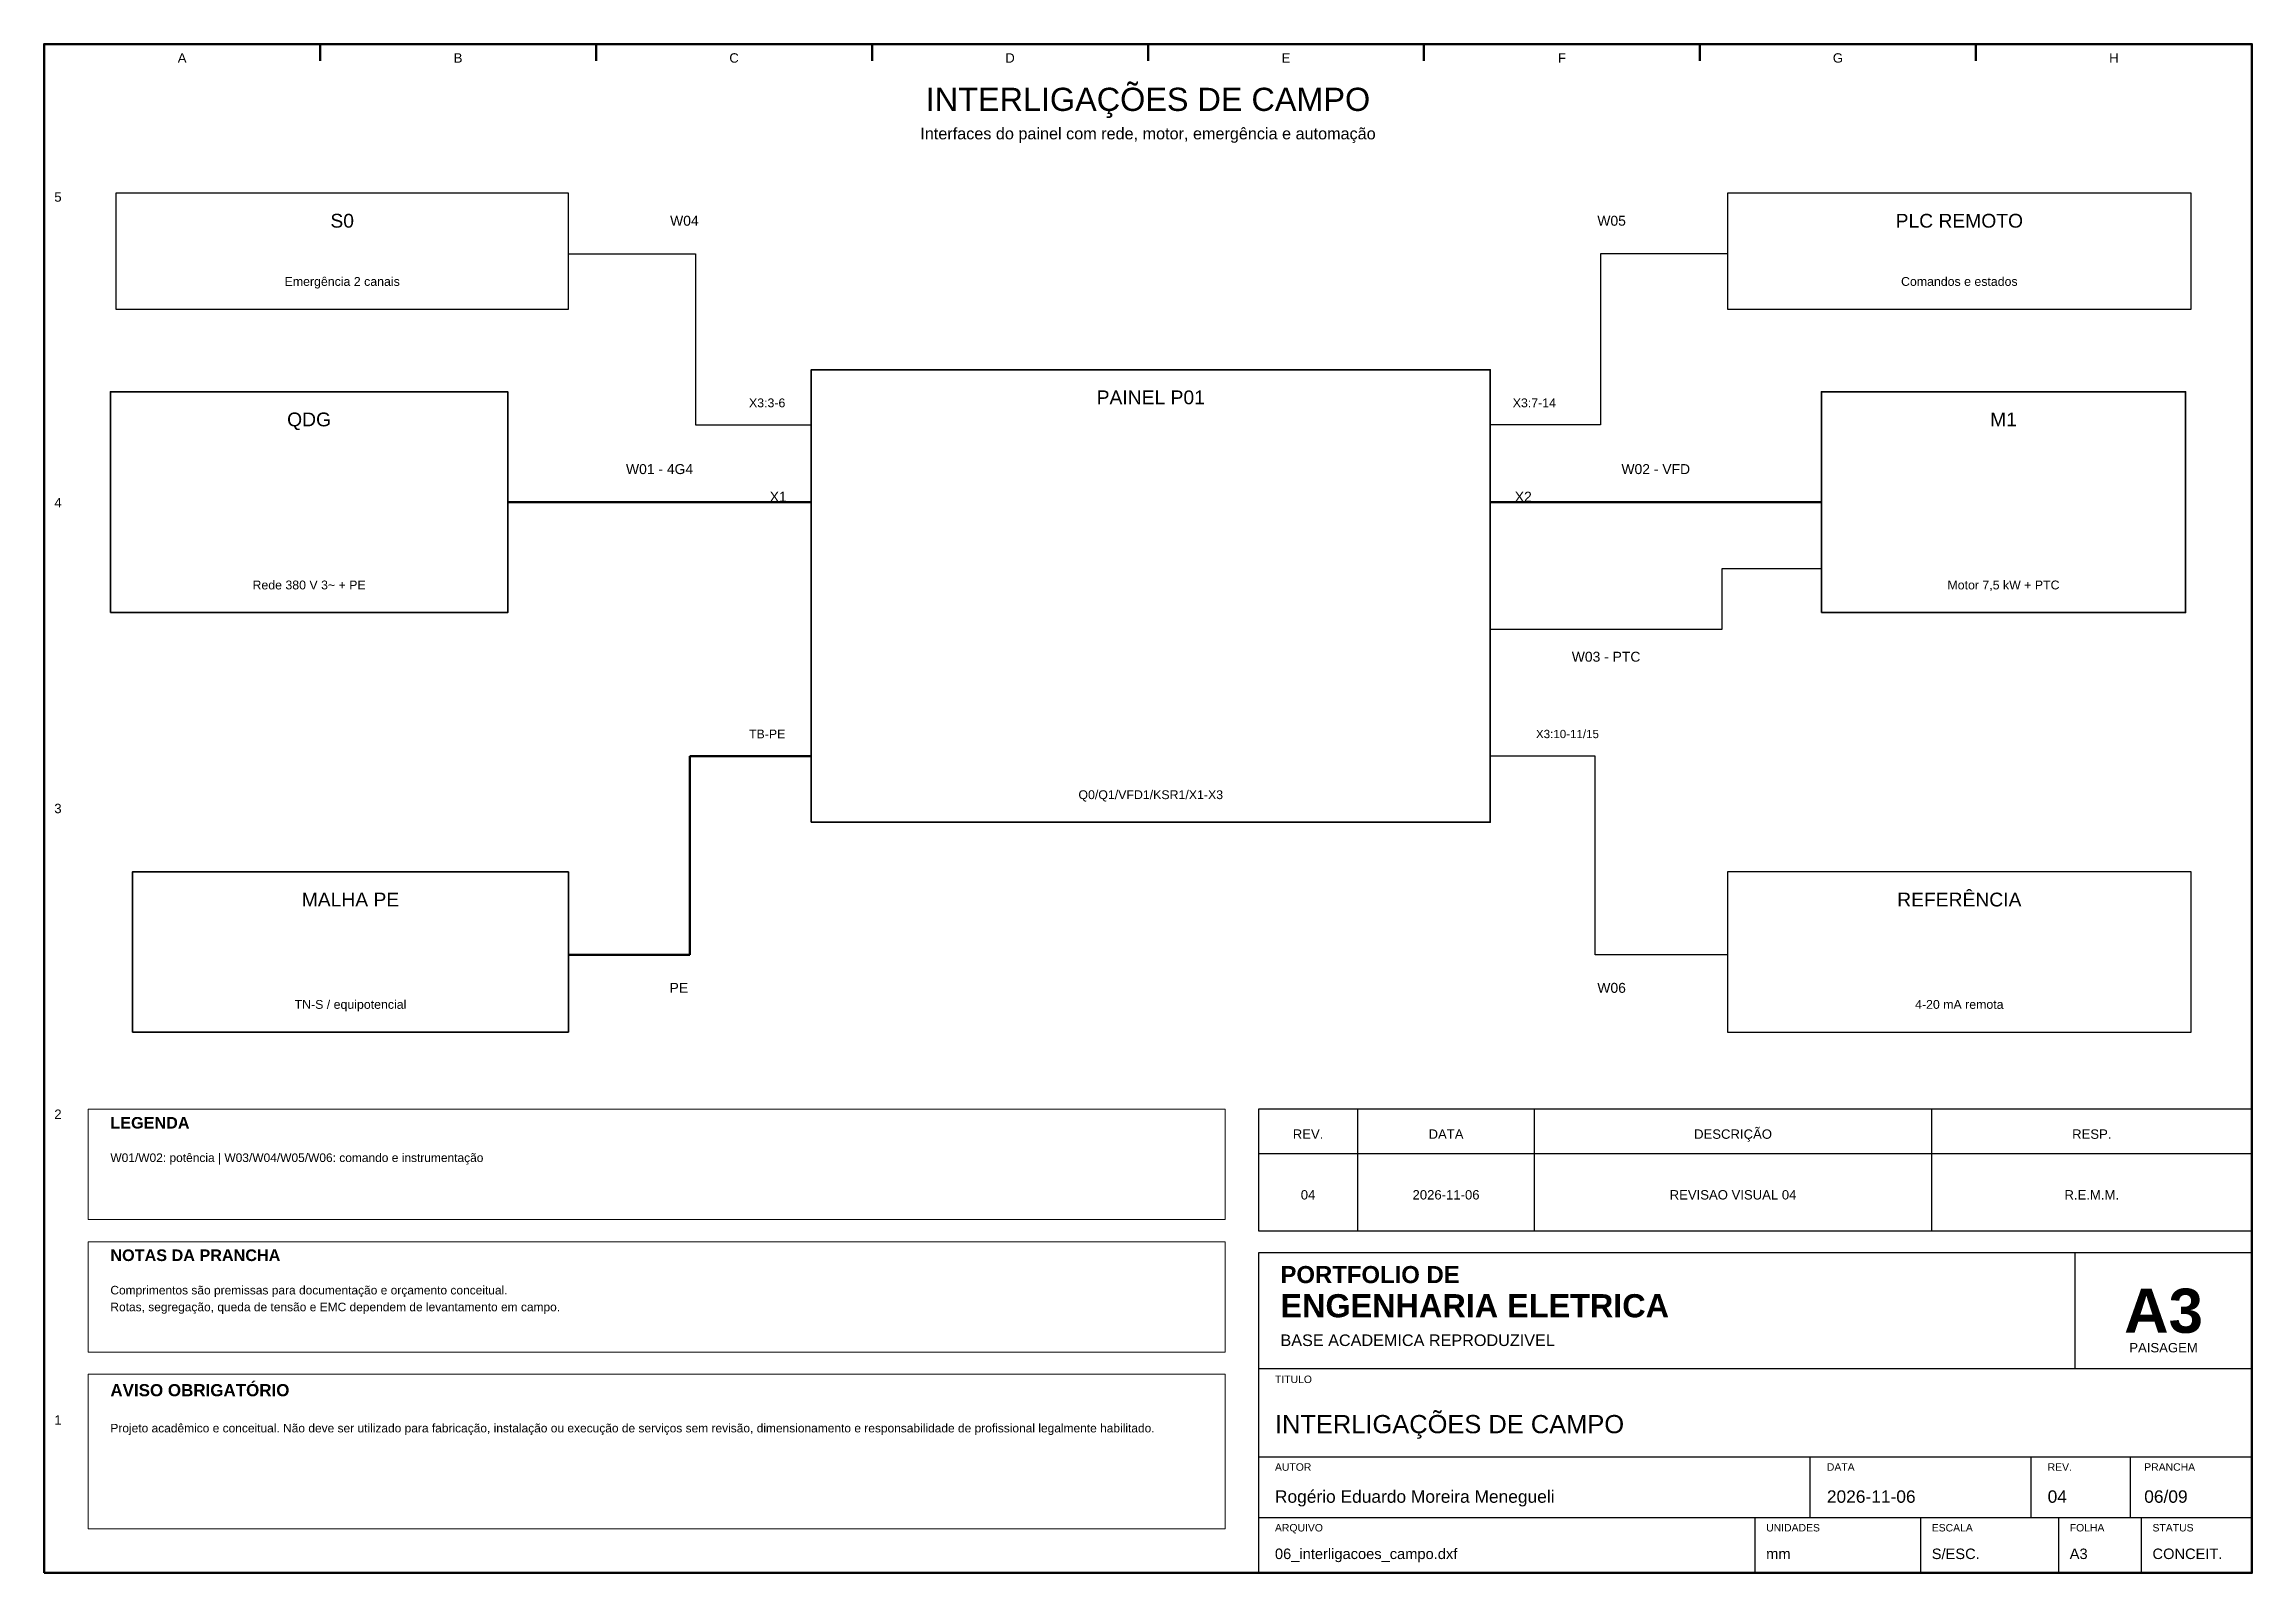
# Model space of a CAD drawing. Header units: millimetres. Extents: x 10 to 410, y 10 to 287.
import ezdxf
from ezdxf.enums import TextEntityAlignment as Align

# ---------------------------------------------------------------- set-up
doc = ezdxf.new("R2010")
doc.units = ezdxf.units.MM
for name, color, linetype, lineweight in [('00_MOLDURA', 7, 'CONTINUOUS', 50), ('01_CARIMBO', 7, 'CONTINUOUS', 25), ('02_TEXTO', 7, 'CONTINUOUS', 18), ('04_EQUIPAMENTOS', 32, 'CONTINUOUS', 35), ('05_POTENCIA', 12, 'CONTINUOUS', 50), ('06_COMANDO', 94, 'CONTINUOUS', 25), ('07_INSTRUMENTACAO', 202, 'CONTINUOUS', 25), ('08_CABOS', 124, 'CONTINUOUS', 35), ('09_BORNES', 145, 'CONTINUOUS', 25), ('12_LEGENDA', 7, 'CONTINUOUS', 18), ('13_NOTAS', 7, 'CONTINUOUS', 18)]:
    doc.layers.add(name, color=color, linetype=linetype, lineweight=lineweight)
doc.styles.add('PORTFOLIO_TEXTO', font='arial.ttf')
doc.styles.add('PORTFOLIO_TITULO', font='arialbd.ttf', dxfattribs={"width": 0.92})

# ---------------------------------------------------------------- blocks, each defined once
blk = doc.blocks.new('CARIMBO_A3')
at = {"layer": '01_CARIMBO'}
for p, q in [((148, 37), (148, 58)), ((0, 37), (180, 37)), ((0, 21), (180, 21)), ((100, 10), (100, 21)), ((140, 10), (140, 21)), ((158, 10), (158, 21)), ((0, 10), (180, 10)), ((90, 0), (90, 10)), ((120, 0), (120, 10)), ((145, 0), (145, 10)), ((160, 0), (160, 10))]:
    blk.add_line(p, q, dxfattribs=at)
blk.add_lwpolyline([(0, 0), (180, 0), (180, 58), (0, 58)], close=True, dxfattribs=at)
at = {"layer": '01_CARIMBO', "style": 'PORTFOLIO_TEXTO'}
for s, p in [('TITULO', (3, 34.4)), ('AUTOR', (3, 18.5)), ('DATA', (103, 18.5)), ('REV.', (143, 18.5)), ('PRANCHA', (160.5, 18.5)), ('ARQUIVO', (3, 7.5)), ('UNIDADES', (92, 7.5)), ('ESCALA', (122, 7.5)), ('FOLHA', (147, 7.5)), ('STATUS', (162, 7.5))]:
    blk.add_text(s, height=1.35, dxfattribs=at).set_placement(p)
at = {"layer": '02_TEXTO'}
for s, height, style, p in [('PORTFOLIO DE', 3.1, 'PORTFOLIO_TITULO', (4, 52.5)), ('ENGENHARIA ELETRICA', 4.2, 'PORTFOLIO_TITULO', (4, 46.3)), ('BASE ACADEMICA REPRODUZIVEL', 2.1, 'PORTFOLIO_TEXTO', (4, 41.1))]:
    blk.add_text(s, height=height, dxfattribs=dict(at, style=style)).set_placement(p)
for s, height, style, p in [('A3', 8, 'PORTFOLIO_TITULO', (164, 47.5)), ('PAISAGEM', 1.7, 'PORTFOLIO_TEXTO', (164, 40.8))]:
    blk.add_text(s, height=height, dxfattribs=dict(at, style=style)).set_placement(p, align=Align.MIDDLE_CENTER)
at = {"layer": '02_TEXTO', "style": 'PORTFOLIO_TEXTO'}
for tag, p, height in [('TITULO', (3, 25.3), 3.3), ('AUTOR', (3, 12.7), 2.25), ('DATA', (103, 12.7), 2.25), ('REVISAO', (143, 12.7), 2.25), ('PRANCHA', (160.5, 12.7), 2.25), ('ARQUIVO', (3, 2.5), 1.9), ('UNIDADES', (92, 2.5), 1.9), ('ESCALA', (122, 2.5), 1.9), ('FOLHA', (147, 2.5), 1.9), ('STATUS', (162, 2.5), 1.9)]:
    blk.add_attdef(tag, p, '', height=height, dxfattribs=at)

msp = doc.modelspace()

# ---------------------------------------------------------------- linework, layer by layer
at = {"layer": '00_MOLDURA'}
for p, q in [((60, 287), (60, 284)), ((110, 287), (110, 284)), ((160, 287), (160, 284)), ((210, 287), (210, 284)), ((260, 287), (260, 284)), ((310, 287), (310, 284)), ((360, 287), (360, 284))]:
    msp.add_line(p, q, dxfattribs=at)
msp.add_lwpolyline([(10, 10), (410, 10), (410, 287), (10, 287)], close=True, dxfattribs=at)
at = {"layer": '01_CARIMBO'}
for p, q in [((248, 72), (248, 94)), ((280, 72), (280, 94)), ((352, 72), (352, 94)), ((230, 86), (410, 86))]:
    msp.add_line(p, q, dxfattribs=at)
msp.add_lwpolyline([(230, 72), (410, 72), (410, 94), (230, 94)], close=True, dxfattribs=at)
at = {"layer": '04_EQUIPAMENTOS'}
for points in [[(149, 146), (272, 146), (272, 228), (149, 228)], [(22, 184), (94, 184), (94, 224), (22, 224)], [(332, 184), (398, 184), (398, 224), (332, 224)], [(26, 108), (105, 108), (105, 137), (26, 137)]]:
    msp.add_lwpolyline(points, close=True, dxfattribs=at)
at = {"layer": '05_POTENCIA'}
for p, q in [((94, 204), (149, 204)), ((272, 204), (332, 204)), ((127, 122), (127, 158)), ((127, 158), (149, 158)), ((105, 122), (127, 122))]:
    msp.add_line(p, q, dxfattribs=at)
at = {"layer": '06_COMANDO'}
for p, q in [((105, 249), (128, 249)), ((128, 249), (128, 218)), ((128, 218), (149, 218))]:
    msp.add_line(p, q, dxfattribs=at)
msp.add_lwpolyline([(23, 239), (105, 239), (105, 260), (23, 260)], close=True, dxfattribs=at)
at = {"layer": '07_INSTRUMENTACAO'}
for p, q in [((315, 249), (292, 249)), ((292, 249), (292, 218)), ((292, 218), (272, 218)), ((314, 181), (314, 192)), ((314, 192), (332, 192)), ((272, 181), (314, 181)), ((291, 158), (272, 158)), ((291, 122), (291, 158)), ((315, 122), (291, 122))]:
    msp.add_line(p, q, dxfattribs=at)
for points in [[(315, 239), (399, 239), (399, 260), (315, 260)], [(315, 108), (399, 108), (399, 137), (315, 137)]]:
    msp.add_lwpolyline(points, close=True, dxfattribs=at)
at = {"layer": '12_LEGENDA'}
msp.add_lwpolyline([(18, 74), (224, 74), (224, 94), (18, 94)], close=True, dxfattribs=at)
at = {"layer": '13_NOTAS'}
for points in [[(18, 50), (224, 50), (224, 70), (18, 70)], [(18, 18), (224, 18), (224, 46), (18, 46)]]:
    msp.add_lwpolyline(points, close=True, dxfattribs=at)

# ---------------------------------------------------------------- block references
at = {"layer": '01_CARIMBO'}
msp.add_blockref('CARIMBO_A3', (230, 10), dxfattribs=at).add_auto_attribs({'TITULO': 'INTERLIGAÇÕES DE CAMPO', 'AUTOR': 'Rogério Eduardo Moreira Menegueli', 'DATA': '2026-11-06', 'REVISAO': '04', 'PRANCHA': '06/09', 'ARQUIVO': '06_interligacoes_campo.dxf', 'UNIDADES': 'mm', 'ESCALA': 'S/ESC.', 'FOLHA': 'A3', 'STATUS': 'CONCEIT.'})

# ---------------------------------------------------------------- texts
at = {"layer": '00_MOLDURA', "style": 'PORTFOLIO_TEXTO'}
for s, p in [('A', (35, 284.5)), ('B', (85, 284.5)), ('C', (135, 284.5)), ('D', (185, 284.5)), ('E', (235, 284.5)), ('F', (285, 284.5)), ('G', (335, 284.5)), ('H', (385, 284.5)), ('5', (12.5, 259.3)), ('4', (12.5, 203.9)), ('3', (12.5, 148.5)), ('2', (12.5, 93.1)), ('1', (12.5, 37.7))]:
    msp.add_text(s, height=1.7, dxfattribs=at).set_placement(p, align=Align.MIDDLE_CENTER)
at = {"layer": '01_CARIMBO', "style": 'PORTFOLIO_TEXTO'}
for s, p in [('REV.', (239, 89.5)), ('DATA', (264, 89.5)), ('DESCRIÇÃO', (316, 89.5)), ('RESP.', (381, 89.5))]:
    msp.add_text(s, height=1.7, dxfattribs=at).set_placement(p, align=Align.MIDDLE_CENTER)
at = {"layer": '02_TEXTO', "style": 'PORTFOLIO_TEXTO'}
for s, height, p in [('INTERLIGAÇÕES DE CAMPO', 4.2, (210, 277)), ('Interfaces do painel com rede, motor, emergência e automação', 2.1, (210, 270.8)), ('Emergência 2 canais', 1.6, (64, 244)), ('Comandos e estados', 1.6, (357, 244)), ('Rede 380 V 3~ + PE', 1.6, (58, 189)), ('Motor 7,5 kW + PTC', 1.6, (365, 189)), ('Q0/Q1/VFD1/KSR1/X1-X3', 1.6, (210.5, 151)), ('TN-S / equipotencial', 1.6, (65.5, 113)), ('4-20 mA remota', 1.6, (357, 113)), ('04', 1.7, (239, 78.5)), ('2026-11-06', 1.7, (264, 78.5)), ('REVISAO VISUAL 04', 1.7, (316, 78.5)), ('R.E.M.M.', 1.7, (381, 78.5))]:
    msp.add_text(s, height=height, dxfattribs=at).set_placement(p, align=Align.MIDDLE_CENTER)
at = {"layer": '04_EQUIPAMENTOS', "style": 'PORTFOLIO_TEXTO'}
for s, p in [('PAINEL P01', (210.5, 223)), ('QDG', (58, 219)), ('M1', (365, 219)), ('MALHA PE', (65.5, 132))]:
    msp.add_text(s, height=2.5, dxfattribs=at).set_placement(p, align=Align.MIDDLE_CENTER)
at = {"layer": '06_COMANDO', "style": 'PORTFOLIO_TEXTO'}
msp.add_text('S0', height=2.5, dxfattribs=at).set_placement((64, 255), align=Align.MIDDLE_CENTER)
at = {"layer": '07_INSTRUMENTACAO', "style": 'PORTFOLIO_TEXTO'}
for s, p in [('PLC REMOTO', (357, 255)), ('REFERÊNCIA', (357, 132))]:
    msp.add_text(s, height=2.5, dxfattribs=at).set_placement(p, align=Align.MIDDLE_CENTER)
at = {"layer": '08_CABOS', "style": 'PORTFOLIO_TEXTO'}
for s, p in [('W04', (126, 255)), ('W05', (294, 255)), ('W01 - 4G4', (121.5, 210)), ('W02 - VFD', (302, 210)), ('W03 - PTC', (293, 176)), ('PE', (125, 116)), ('W06', (294, 116))]:
    msp.add_text(s, height=1.8, dxfattribs=at).set_placement(p, align=Align.MIDDLE_CENTER)
at = {"layer": '09_BORNES', "style": 'PORTFOLIO_TEXTO'}
for s, height, p in [('X3:3-6', 1.6, (141, 222)), ('X3:7-14', 1.6, (280, 222)), ('X1', 1.8, (143, 205)), ('X2', 1.8, (278, 205)), ('TB-PE', 1.6, (141, 162)), ('X3:10-11/15', 1.5, (286, 162))]:
    msp.add_text(s, height=height, dxfattribs=at).set_placement(p, align=Align.MIDDLE_CENTER)
at = {"layer": '12_LEGENDA', "style": 'PORTFOLIO_TITULO'}
msp.add_text('LEGENDA', height=2.1, dxfattribs=at).set_placement((22, 90.5))
at = {"layer": '12_LEGENDA', "insert": (22, 86), "char_height": 1.55, "width": 198, "attachment_point": 1, "line_spacing_factor": 1.18, "style": 'PORTFOLIO_TEXTO'}
msp.add_mtext('W01/W02: potência | W03/W04/W05/W06: comando e instrumentação', dxfattribs=at)
at = {"layer": '13_NOTAS', "style": 'PORTFOLIO_TITULO'}
for s, height, p in [('NOTAS DA PRANCHA', 2.1, (22, 66.5)), ('AVISO OBRIGATÓRIO', 2.2, (22, 42))]:
    msp.add_text(s, height=height, dxfattribs=at).set_placement(p)
at = {"layer": '13_NOTAS', "char_height": 1.55, "width": 198, "attachment_point": 1, "line_spacing_factor": 1.18, "style": 'PORTFOLIO_TEXTO'}
for s, insert in [('Comprimentos são premissas para documentação e orçamento conceitual.\\PRotas, segregação, queda de tensão e EMC dependem de levantamento em campo.', (22, 62)), ('Projeto acadêmico e conceitual. Não deve ser utilizado para fabricação, instalação ou execução de serviços sem revisão, dimensionamento e responsabilidade de profissional legalmente habilitado.', (22, 37))]:
    msp.add_mtext(s, dxfattribs=dict(at, insert=insert))

doc.saveas('drawing.dxf')
